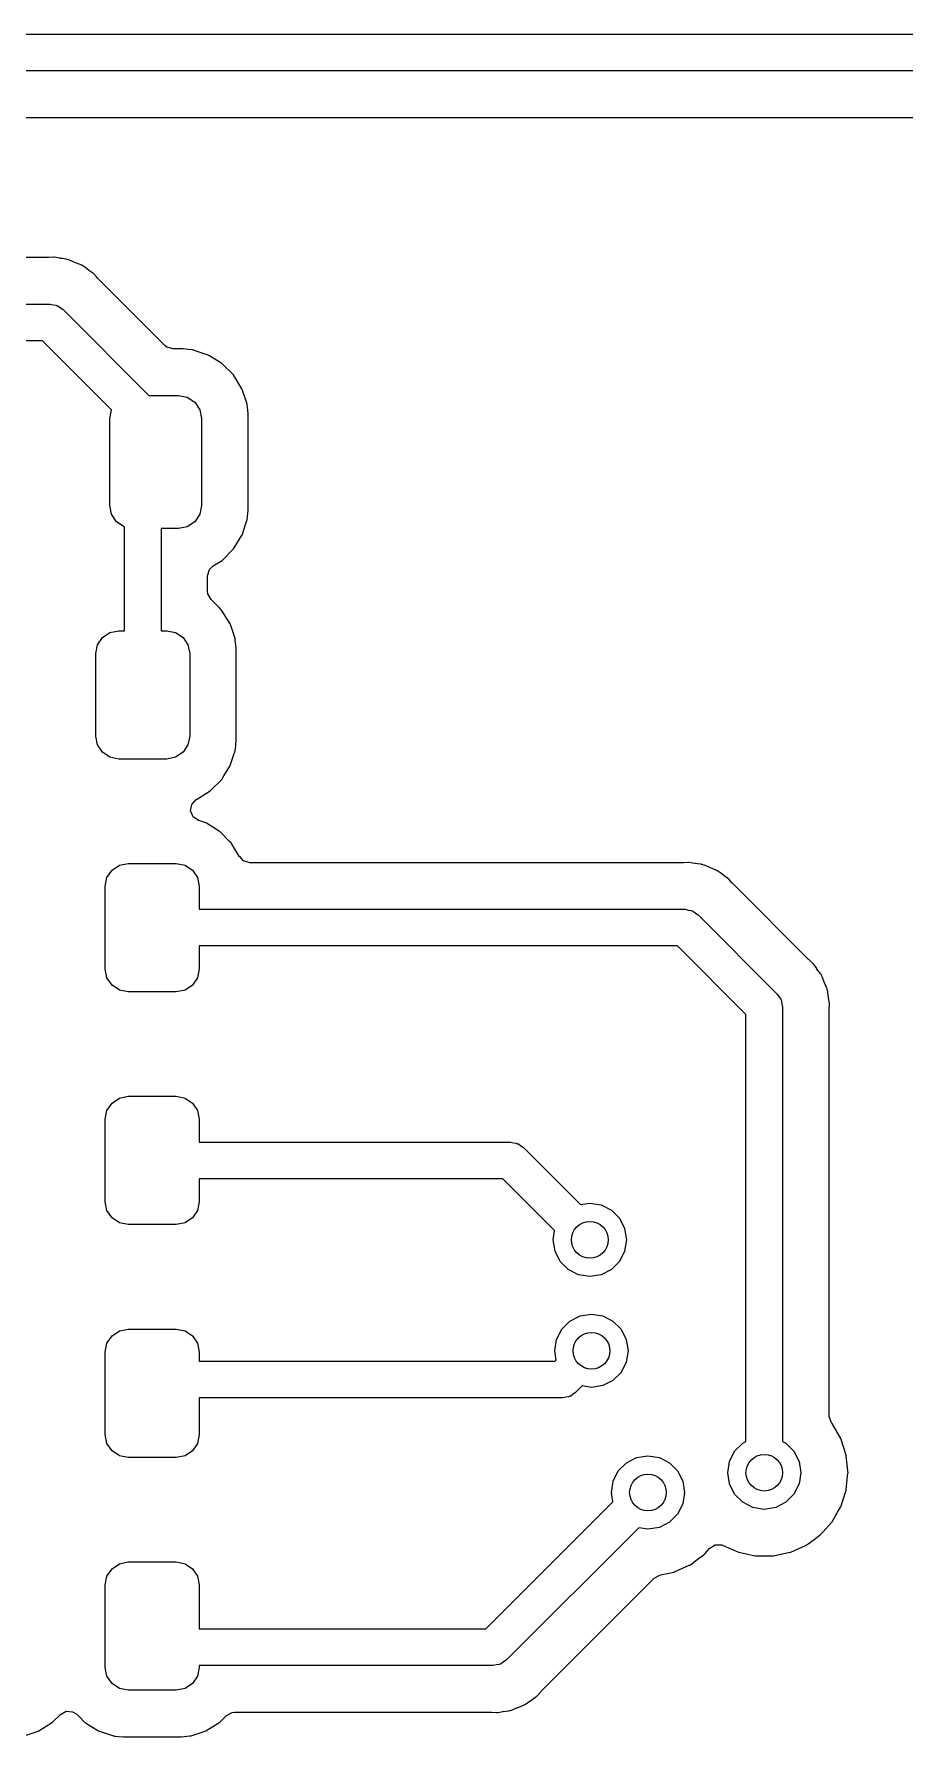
# Model space of a CAD drawing. Extents: x 61 to 228, y -146 to -45.
# Drawn here: x 193.96 to 203.47, y -63.84 to -45.27 of the extents above; entities that cross this region are included whole.
import ezdxf

# ---------------------------------------------------------------- set-up
doc = ezdxf.new("R2010")
doc.units = 0
doc.layers.add('BLACK', color=7, linetype='CONTINUOUS')

msp = doc.modelspace()

# ---------------------------------------------------------------- linework, layer by layer
at = {"layer": 'BLACK', "linetype": 'CONTINUOUS'}
for p, q in [((179.578, -45.266), (225.552, -45.266)), ((225.469, -45.666), (179.661, -45.666)), ((183.031, -46.1745), (225.206, -46.1745)), ((194.108, -47.7039), (192.688, -47.7039)), ((194.115, -47.7037), (194.108, -47.7039)), ((194.169, -47.7005), (194.115, -47.7037)), ((194.177, -47.7001), (194.169, -47.7005)), ((194.169, -47.7005), (194.169, -47.7005)), ((194.24, -47.7117), (194.177, -47.7001)), ((194.246, -47.7128), (194.24, -47.7117)), ((194.273, -47.7162), (194.246, -47.7128)), ((194.302, -47.7201), (194.273, -47.7162)), ((194.31, -47.7211), (194.302, -47.7201)), ((194.302, -47.7201), (194.302, -47.7201)), ((194.317, -47.7239), (194.31, -47.7211)), ((194.319, -47.7245), (194.317, -47.7239)), ((194.336, -47.7292), (194.319, -47.7245)), ((194.338, -47.73), (194.336, -47.7292)), ((194.346, -47.7314), (194.338, -47.73)), ((194.404, -47.7576), (194.346, -47.7314)), ((194.41, -47.7602), (194.404, -47.7576)), ((194.462, -47.7806), (194.41, -47.7602)), ((194.469, -47.7834), (194.462, -47.7806)), ((194.462, -47.7806), (194.462, -47.7806)), ((194.476, -47.7878), (194.469, -47.7834)), ((194.478, -47.789), (194.476, -47.7878)), ((194.493, -47.7974), (194.478, -47.789)), ((194.495, -47.7988), (194.493, -47.7974)), ((194.502, -47.8019), (194.495, -47.7988)), ((194.508, -47.8066), (194.502, -47.8019)), ((194.552, -47.8413), (194.508, -47.8066)), ((194.557, -47.8453), (194.552, -47.8413)), ((194.61, -47.882), (194.557, -47.8453)), ((194.639, -47.9155), (194.61, -47.882)), ((194.648, -47.9256), (194.639, -47.9155)), ((194.654, -47.9319), (194.648, -47.9256)), ((195.386, -48.6641), (194.654, -47.9319)), ((192.659, -48.2124), (194.133, -48.2124)), ((194.133, -48.2124), (194.165, -48.2199)), ((194.165, -48.2199), (194.198, -48.2236)), ((194.198, -48.2236), (194.208, -48.2298)), ((194.208, -48.2298), (194.219, -48.2323)), ((194.219, -48.2323), (194.245, -48.2532)), ((194.245, -48.2532), (194.274, -48.271)), ((194.274, -48.271), (195.212, -49.2095)), ((194.049, -48.6124), (192.742, -48.6124)), ((194.804, -49.3669), (194.049, -48.6124)), ((195.407, -48.681), (195.386, -48.6641)), ((195.475, -48.701), (195.407, -48.681)), ((195.586, -48.701), (195.475, -48.701)), ((195.64, -48.7066), (195.586, -48.701)), ((195.683, -48.711), (195.64, -48.7066)), ((195.69, -48.7117), (195.683, -48.711)), ((195.683, -48.711), (195.683, -48.711)), ((195.697, -48.7139), (195.69, -48.7117)), ((195.749, -48.7313), (195.697, -48.7139)), ((195.697, -48.7139), (195.697, -48.7139)), ((195.858, -48.7674), (195.749, -48.7313)), ((195.864, -48.7712), (195.858, -48.7674)), ((195.997, -48.8532), (195.864, -48.7712)), ((195.864, -48.7712), (195.864, -48.7712)), ((196.009, -48.8602), (195.997, -48.8532)), ((196.134, -48.9852), (196.009, -48.8602)), ((196.227, -49.1356), (196.134, -48.9852)), ((195.212, -49.2095), (195.535, -49.2095)), ((195.535, -49.2095), (195.631, -49.2285)), ((195.631, -49.2285), (195.712, -49.2827)), ((196.229, -49.1425), (196.227, -49.1356)), ((196.265, -49.2506), (196.229, -49.1425)), ((194.785, -49.4595), (194.804, -49.3669)), ((195.712, -49.2827), (195.766, -49.3638)), ((195.766, -49.3638), (195.785, -49.4595)), ((196.283, -49.3033), (196.265, -49.2506)), ((196.284, -49.3102), (196.283, -49.3033)), ((196.29, -49.3701), (196.284, -49.3102)), ((196.284, -49.3102), (196.284, -49.3102)), ((196.294, -49.4091), (196.29, -49.3701)), ((196.294, -50.4599), (196.294, -49.4091)), ((194.785, -50.4095), (194.785, -49.4595)), ((195.785, -49.4595), (195.785, -50.4095)), ((194.804, -50.5052), (194.785, -50.4095)), ((194.859, -50.5863), (194.804, -50.5052)), ((195.766, -50.5052), (195.712, -50.5863)), ((195.785, -50.4095), (195.766, -50.5052)), ((196.283, -50.5644), (196.294, -50.4599)), ((194.94, -50.6405), (194.859, -50.5863)), ((194.944, -50.6414), (194.94, -50.6405)), ((194.944, -51.7745), (194.944, -50.6414)), ((195.535, -50.6595), (195.344, -50.6595)), ((195.344, -50.6595), (195.344, -51.7745)), ((195.631, -50.6405), (195.535, -50.6595)), ((195.712, -50.5863), (195.631, -50.6405)), ((196.228, -50.7322), (196.269, -50.6059)), ((196.269, -50.6059), (196.281, -50.5709)), ((196.281, -50.5709), (196.283, -50.5644)), ((196.281, -50.5709), (196.281, -50.5709)), ((196.01, -51.008), (196.135, -50.8828)), ((196.135, -50.8828), (196.142, -50.8705)), ((196.142, -50.8705), (196.224, -50.7385)), ((196.224, -50.7385), (196.228, -50.7322)), ((196.224, -50.7385), (196.224, -50.7385)), ((195.873, -51.1071), (195.913, -51.0681)), ((195.913, -51.0681), (195.931, -51.0567)), ((195.931, -51.0567), (196.01, -51.008)), ((195.853, -51.1752), (195.873, -51.1071)), ((195.853, -51.3457), (195.853, -51.1752)), ((195.856, -51.3726), (195.853, -51.3457)), ((195.89, -51.4349), (195.856, -51.3726)), ((195.978, -51.5224), (195.89, -51.4349)), ((196.005, -51.5502), (195.978, -51.5224)), ((196.098, -51.7006), (196.005, -51.5502)), ((194.705, -51.8477), (194.786, -51.7935)), ((194.786, -51.7935), (194.882, -51.7745)), ((194.882, -51.7745), (194.944, -51.7745)), ((195.344, -51.7745), (195.407, -51.7745)), ((195.407, -51.7745), (195.503, -51.7935)), ((195.503, -51.7935), (195.584, -51.8477)), ((196.101, -51.7075), (196.098, -51.7006)), ((196.152, -51.8613), (196.101, -51.7075)), ((194.632, -52.0245), (194.651, -51.9288)), ((194.651, -51.9288), (194.705, -51.8477)), ((195.584, -51.8477), (195.638, -51.9288)), ((195.638, -51.9288), (195.657, -52.0245)), ((196.154, -51.8683), (196.152, -51.8613)), ((196.155, -51.8752), (196.154, -51.8683)), ((196.164, -51.9645), (196.155, -51.8752)), ((196.155, -51.8752), (196.155, -51.8752)), ((196.165, -51.9741), (196.164, -51.9645)), ((196.165, -52.9749), (196.165, -51.9741)), ((194.632, -52.9245), (194.632, -52.0245)), ((195.657, -52.0245), (195.657, -52.9245)), ((194.651, -53.0202), (194.632, -52.9245)), ((195.657, -52.9245), (195.638, -53.0202)), ((194.705, -53.1013), (194.651, -53.0202)), ((194.786, -53.1555), (194.705, -53.1013)), ((195.584, -53.1013), (195.503, -53.1555)), ((195.638, -53.0202), (195.584, -53.1013)), ((196.136, -53.135), (196.153, -53.0859)), ((196.153, -53.0859), (196.155, -53.0794)), ((196.153, -53.0859), (196.153, -53.0859)), ((196.155, -53.0794), (196.159, -53.0398)), ((196.159, -53.0398), (196.161, -53.0157)), ((196.161, -53.0157), (196.165, -52.9749)), ((194.882, -53.1745), (194.786, -53.1555)), ((195.407, -53.1745), (194.882, -53.1745)), ((195.503, -53.1555), (195.407, -53.1745)), ((196.031, -53.3574), (196.095, -53.2535)), ((196.095, -53.2535), (196.099, -53.2472)), ((196.095, -53.2535), (196.095, -53.2535)), ((196.099, -53.2472), (196.136, -53.135)), ((195.881, -53.523), (196.006, -53.3978)), ((196.006, -53.3978), (196.031, -53.3574)), ((195.666, -53.7394), (195.679, -53.6695)), ((195.679, -53.6695), (195.727, -53.6175)), ((195.727, -53.6175), (195.728, -53.6169)), ((195.728, -53.6169), (195.731, -53.616)), ((195.731, -53.616), (195.881, -53.523)), ((195.693, -53.805), (195.666, -53.7394)), ((195.752, -53.8454), (195.693, -53.805)), ((195.766, -53.85), (195.752, -53.8454)), ((195.833, -53.8724), (195.766, -53.85)), ((195.839, -53.8762), (195.833, -53.8724)), ((195.977, -53.9614), (195.839, -53.8762)), ((195.839, -53.8762), (195.839, -53.8762)), ((195.984, -53.9652), (195.977, -53.9614)), ((195.989, -53.9704), (195.984, -53.9652)), ((196.092, -54.0732), (195.989, -53.9704)), ((196.109, -54.0902), (196.092, -54.0732)), ((196.113, -54.0964), (196.109, -54.0902)), ((196.202, -54.2406), (196.113, -54.0964)), ((196.203, -54.2398), (196.202, -54.2406)), ((196.244, -54.286), (196.203, -54.2398)), ((194.754, -54.4688), (194.809, -54.3877)), ((194.809, -54.3877), (194.89, -54.3335)), ((194.89, -54.3335), (194.985, -54.3145)), ((194.985, -54.3145), (195.51, -54.3145)), ((195.51, -54.3145), (195.606, -54.3335)), ((195.606, -54.3335), (195.687, -54.3877)), ((195.687, -54.3877), (195.741, -54.4688)), ((196.312, -54.306), (196.244, -54.286)), ((201.04, -54.306), (196.312, -54.306)), ((201.047, -54.3058), (201.04, -54.306)), ((201.102, -54.3026), (201.047, -54.3058)), ((201.109, -54.3022), (201.102, -54.3026)), ((201.102, -54.3026), (201.102, -54.3026)), ((201.172, -54.3138), (201.109, -54.3022)), ((201.179, -54.3149), (201.172, -54.3138)), ((201.201, -54.3179), (201.179, -54.3149)), ((201.234, -54.3222), (201.201, -54.3179)), ((201.242, -54.3232), (201.234, -54.3222)), ((201.234, -54.3222), (201.234, -54.3222)), ((201.249, -54.326), (201.242, -54.3232)), ((201.252, -54.3266), (201.249, -54.326)), ((201.268, -54.3313), (201.252, -54.3266)), ((201.27, -54.3321), (201.268, -54.3313)), ((201.278, -54.3335), (201.27, -54.3321)), ((201.336, -54.3597), (201.278, -54.3335)), ((201.342, -54.3623), (201.336, -54.3597)), ((201.395, -54.3827), (201.342, -54.3623)), ((201.402, -54.3855), (201.395, -54.3827)), ((201.395, -54.3827), (201.395, -54.3827)), ((201.408, -54.3899), (201.402, -54.3855)), ((201.41, -54.3911), (201.408, -54.3899)), ((201.425, -54.3995), (201.41, -54.3911)), ((201.427, -54.4009), (201.425, -54.3995)), ((201.434, -54.404), (201.427, -54.4009)), ((201.44, -54.4087), (201.434, -54.404)), ((201.484, -54.4434), (201.44, -54.4087)), ((194.735, -54.5645), (194.754, -54.4688)), ((194.735, -55.4645), (194.735, -54.5645)), ((195.741, -54.4688), (195.76, -54.5645)), ((195.76, -54.5645), (195.76, -54.8145)), ((201.49, -54.4474), (201.484, -54.4434)), ((201.542, -54.4841), (201.49, -54.4474)), ((201.565, -54.5109), (201.542, -54.4841)), ((201.58, -54.5277), (201.565, -54.5109)), ((201.586, -54.534), (201.58, -54.5277)), ((202.414, -55.3616), (201.586, -54.534)), ((195.76, -54.8145), (201.065, -54.8145)), ((201.065, -54.8145), (201.097, -54.822)), ((201.097, -54.822), (201.131, -54.8257)), ((201.131, -54.8257), (201.14, -54.8319)), ((201.14, -54.8319), (201.152, -54.8344)), ((201.152, -54.8344), (201.178, -54.8553)), ((201.178, -54.8553), (201.206, -54.8731)), ((201.206, -54.8731), (202.072, -55.7388)), ((200.982, -55.2145), (195.76, -55.2145)), ((195.76, -55.2145), (195.76, -55.4645)), ((201.73, -55.9628), (200.982, -55.2145)), ((194.754, -55.5602), (194.735, -55.4645)), ((195.76, -55.4645), (195.741, -55.5602)), ((202.419, -55.3666), (202.414, -55.3616)), ((202.465, -55.408), (202.419, -55.3666)), ((202.47, -55.4143), (202.465, -55.408)), ((202.502, -55.4607), (202.47, -55.4143)), ((202.47, -55.4143), (202.47, -55.4143)), ((202.505, -55.466), (202.502, -55.4607)), ((202.54, -55.5107), (202.505, -55.466)), ((202.544, -55.5167), (202.54, -55.5107)), ((202.54, -55.5107), (202.54, -55.5107)), ((202.547, -55.5237), (202.544, -55.5167)), ((202.549, -55.5259), (202.547, -55.5237)), ((202.557, -55.5407), (202.549, -55.5259)), ((202.558, -55.5431), (202.557, -55.5407)), ((202.562, -55.5493), (202.558, -55.5431)), ((194.809, -55.6413), (194.754, -55.5602)), ((194.89, -55.6955), (194.809, -55.6413)), ((194.985, -55.7145), (194.89, -55.6955)), ((195.51, -55.7145), (194.985, -55.7145)), ((195.606, -55.6955), (195.51, -55.7145)), ((195.687, -55.6413), (195.606, -55.6955)), ((195.741, -55.5602), (195.687, -55.6413)), ((202.565, -55.5565), (202.562, -55.5493)), ((202.585, -55.6091), (202.565, -55.5565)), ((202.565, -55.5565), (202.565, -55.5565)), ((202.588, -55.6152), (202.585, -55.6091)), ((202.61, -55.6668), (202.588, -55.6152)), ((202.613, -55.6737), (202.61, -55.6668)), ((202.615, -55.6812), (202.613, -55.6737)), ((202.615, -55.6837), (202.615, -55.6812)), ((202.62, -55.7), (202.615, -55.6837)), ((202.62, -55.7027), (202.62, -55.7)), ((202.623, -55.7098), (202.62, -55.7027)), ((202.625, -55.7257), (202.623, -55.7098)), ((202.631, -55.7732), (202.625, -55.7257)), ((202.072, -55.7388), (202.089, -55.7671)), ((202.089, -55.7671), (202.11, -55.7933)), ((202.11, -55.7933), (202.113, -55.8045)), ((202.113, -55.8045), (202.119, -55.8142)), ((202.119, -55.8142), (202.123, -55.8474)), ((202.123, -55.8474), (202.13, -55.88)), ((202.13, -55.88), (202.13, -60.6185)), ((202.632, -55.7797), (202.631, -55.7732)), ((202.643, -55.8426), (202.632, -55.7797)), ((202.638, -55.9089), (202.639, -55.9004)), ((202.638, -60.3413), (202.638, -55.9089)), ((202.639, -55.9004), (202.642, -55.8502)), ((202.642, -55.8502), (202.643, -55.8426)), ((202.642, -55.8502), (202.642, -55.8502)), ((201.73, -60.6185), (201.73, -55.9628)), ((194.735, -57.1045), (194.754, -57.0088)), ((194.754, -57.0088), (194.809, -56.9277)), ((194.809, -56.9277), (194.89, -56.8735)), ((194.89, -56.8735), (194.985, -56.8545)), ((194.985, -56.8545), (195.51, -56.8545)), ((195.51, -56.8545), (195.606, -56.8735)), ((195.606, -56.8735), (195.687, -56.9277)), ((195.687, -56.9277), (195.741, -57.0088)), ((195.741, -57.0088), (195.76, -57.1045)), ((194.735, -58.0045), (194.735, -57.1045)), ((195.76, -57.1045), (195.76, -57.3545)), ((195.76, -57.3545), (199.16, -57.3545)), ((199.16, -57.3545), (199.192, -57.362)), ((199.192, -57.362), (199.226, -57.3657)), ((199.226, -57.3657), (199.235, -57.3719)), ((199.235, -57.3719), (199.247, -57.3744)), ((199.247, -57.3744), (199.273, -57.3953)), ((199.273, -57.3953), (199.301, -57.4131)), ((199.301, -57.4131), (199.924, -58.036)), ((199.077, -57.7545), (195.76, -57.7545)), ((195.76, -57.7545), (195.76, -58.0045)), ((199.641, -58.3189), (199.077, -57.7545)), ((194.754, -58.1002), (194.735, -58.0045)), ((194.809, -58.1813), (194.754, -58.1002)), ((195.741, -58.1002), (195.687, -58.1813)), ((195.76, -58.0045), (195.741, -58.1002)), ((199.924, -58.036), (200.025, -58.02)), ((200.025, -58.02), (200.149, -58.0396)), ((200.149, -58.0396), (200.26, -58.0964)), ((200.26, -58.0964), (200.349, -58.1849)), ((194.89, -58.2355), (194.809, -58.1813)), ((194.985, -58.2545), (194.89, -58.2355)), ((195.51, -58.2545), (194.985, -58.2545)), ((195.606, -58.2355), (195.51, -58.2545)), ((195.687, -58.1813), (195.606, -58.2355)), ((199.625, -58.42), (199.641, -58.3189)), ((200.349, -58.1849), (200.405, -58.2964)), ((200.405, -58.2964), (200.425, -58.42)), ((199.645, -58.5436), (199.625, -58.42)), ((200.425, -58.42), (200.405, -58.5436)), ((199.701, -58.6551), (199.645, -58.5436)), ((199.79, -58.7436), (199.701, -58.6551)), ((200.349, -58.6551), (200.26, -58.7436)), ((200.405, -58.5436), (200.349, -58.6551)), ((199.901, -58.8004), (199.79, -58.7436)), ((200.025, -58.82), (199.901, -58.8004)), ((200.149, -58.8004), (200.025, -58.82)), ((200.26, -58.7436), (200.149, -58.8004)), ((199.808, -59.3068), (199.919, -59.25)), ((199.919, -59.25), (200.043, -59.2304)), ((200.043, -59.2304), (200.166, -59.25)), ((200.166, -59.25), (200.278, -59.3068)), ((194.809, -59.4677), (194.89, -59.4135)), ((194.89, -59.4135), (194.985, -59.3945)), ((194.985, -59.3945), (195.51, -59.3945)), ((195.51, -59.3945), (195.606, -59.4135)), ((195.606, -59.4135), (195.687, -59.4677)), ((199.662, -59.5068), (199.719, -59.3953)), ((199.719, -59.3953), (199.808, -59.3068)), ((200.278, -59.3068), (200.366, -59.3953)), ((200.366, -59.3953), (200.423, -59.5068)), ((194.735, -59.6445), (194.754, -59.5488)), ((194.754, -59.5488), (194.809, -59.4677)), ((195.687, -59.4677), (195.741, -59.5488)), ((195.741, -59.5488), (195.76, -59.6445)), ((199.643, -59.6304), (199.662, -59.5068)), ((199.659, -59.7315), (199.643, -59.6304)), ((200.423, -59.5068), (200.443, -59.6304)), ((200.443, -59.6304), (200.423, -59.754)), ((194.735, -60.5445), (194.735, -59.6445)), ((195.76, -59.6445), (195.76, -59.744)), ((195.76, -59.744), (199.646, -59.744)), ((199.646, -59.744), (199.659, -59.7315)), ((200.423, -59.754), (200.366, -59.8655)), ((200.278, -59.954), (200.166, -60.0108)), ((200.366, -59.8655), (200.278, -59.954)), ((199.729, -60.144), (195.76, -60.144)), ((195.76, -60.144), (195.76, -60.5445)), ((199.762, -60.1366), (199.729, -60.144)), ((199.795, -60.1329), (199.762, -60.1366)), ((199.805, -60.1268), (199.795, -60.1329)), ((199.816, -60.1242), (199.805, -60.1268)), ((199.842, -60.1034), (199.816, -60.1242)), ((199.87, -60.0857), (199.842, -60.1034)), ((199.942, -60.0144), (199.87, -60.0857)), ((200.043, -60.0304), (199.942, -60.0144)), ((200.166, -60.0108), (200.043, -60.0304)), ((202.639, -60.3484), (202.638, -60.3413)), ((202.663, -60.4153), (202.639, -60.3484)), ((194.754, -60.6402), (194.735, -60.5445)), ((195.76, -60.5445), (195.741, -60.6402)), ((202.665, -60.4181), (202.663, -60.4153)), ((202.669, -60.4231), (202.665, -60.4181)), ((202.765, -60.5884), (202.669, -60.4231)), ((194.809, -60.7213), (194.754, -60.6402)), ((194.89, -60.7755), (194.809, -60.7213)), ((195.687, -60.7213), (195.606, -60.7755)), ((195.741, -60.6402), (195.687, -60.7213)), ((201.55, -60.8364), (201.606, -60.7249)), ((201.606, -60.7249), (201.695, -60.6364)), ((201.695, -60.6364), (201.73, -60.6185)), ((202.13, -60.6185), (202.165, -60.6364)), ((202.165, -60.6364), (202.254, -60.7249)), ((202.254, -60.7249), (202.31, -60.8364)), ((202.824, -60.7701), (202.765, -60.5884)), ((194.985, -60.7945), (194.89, -60.7755)), ((195.51, -60.7945), (194.985, -60.7945)), ((195.606, -60.7755), (195.51, -60.7945)), ((200.336, -60.9414), (200.425, -60.8529)), ((200.425, -60.8529), (200.536, -60.7961)), ((200.536, -60.7961), (200.66, -60.7765)), ((200.66, -60.7765), (200.784, -60.7961)), ((200.784, -60.7961), (200.895, -60.8529)), ((200.895, -60.8529), (200.984, -60.9414)), ((201.53, -60.96), (201.55, -60.8364)), ((202.31, -60.8364), (202.33, -60.96)), ((202.824, -60.7766), (202.824, -60.7701)), ((202.841, -60.9396), (202.824, -60.7766)), ((202.824, -60.7766), (202.824, -60.7766)), ((200.26, -61.1765), (200.28, -61.0529)), ((200.28, -61.0529), (200.336, -60.9414)), ((200.984, -60.9414), (201.04, -61.0529)), ((201.04, -61.0529), (201.06, -61.1765)), ((201.55, -61.0836), (201.53, -60.96)), ((201.606, -61.1951), (201.55, -61.0836)), ((202.31, -61.0836), (202.254, -61.1951)), ((202.33, -60.96), (202.31, -61.0836)), ((202.824, -61.143), (202.843, -60.9666)), ((202.844, -60.96), (202.841, -60.9396)), ((202.843, -60.9666), (202.844, -60.96)), ((198.889, -62.665), (200.276, -61.2776)), ((200.276, -61.2776), (200.26, -61.1765)), ((201.04, -61.3001), (200.984, -61.4116)), ((201.06, -61.1765), (201.04, -61.3001)), ((201.695, -61.2836), (201.606, -61.1951)), ((201.806, -61.3404), (201.695, -61.2836)), ((202.165, -61.2836), (202.054, -61.3404)), ((202.254, -61.1951), (202.165, -61.2836)), ((202.765, -61.3316), (202.824, -61.1499)), ((202.824, -61.1499), (202.824, -61.143)), ((200.984, -61.4116), (200.895, -61.5001)), ((201.93, -61.36), (201.806, -61.3404)), ((202.054, -61.3404), (201.93, -61.36)), ((202.669, -61.4969), (202.73, -61.3915)), ((202.73, -61.3915), (202.761, -61.3373)), ((202.761, -61.3373), (202.765, -61.3316)), ((202.761, -61.3373), (202.761, -61.3373)), ((200.559, -61.5605), (199.113, -63.0067)), ((200.66, -61.5765), (200.559, -61.5605)), ((200.784, -61.5569), (200.66, -61.5765)), ((200.895, -61.5001), (200.784, -61.5569)), ((202.473, -61.6882), (202.541, -61.6389)), ((202.541, -61.6389), (202.571, -61.6059)), ((202.571, -61.6059), (202.665, -61.5019)), ((202.665, -61.5019), (202.669, -61.4969)), ((202.665, -61.5019), (202.665, -61.5019)), ((201.213, -61.8979), (201.271, -61.8554)), ((201.271, -61.8554), (201.279, -61.8471)), ((201.279, -61.8471), (201.333, -61.7871)), ((201.333, -61.7871), (201.335, -61.7848)), ((201.335, -61.7848), (201.395, -61.7475)), ((201.395, -61.7475), (201.466, -61.7489)), ((201.466, -61.7489), (201.48, -61.754)), ((201.48, -61.754), (201.573, -61.7955)), ((201.573, -61.7955), (201.64, -61.8252)), ((201.64, -61.8252), (201.648, -61.8288)), ((201.648, -61.8288), (201.734, -61.8471)), ((201.734, -61.8471), (201.828, -61.8671)), ((202.032, -61.8671), (202.126, -61.8471)), ((202.126, -61.8471), (202.212, -61.8288)), ((202.212, -61.8288), (202.218, -61.8261)), ((202.218, -61.8261), (202.381, -61.7538)), ((202.381, -61.7538), (202.387, -61.7511)), ((202.381, -61.7538), (202.381, -61.7538)), ((202.387, -61.7511), (202.407, -61.7366)), ((202.407, -61.7366), (202.473, -61.6882)), ((194.754, -62.0888), (194.809, -62.0077)), ((194.809, -62.0077), (194.89, -61.9535)), ((194.89, -61.9535), (194.985, -61.9345)), ((194.985, -61.9345), (195.51, -61.9345)), ((195.51, -61.9345), (195.606, -61.9535)), ((195.606, -61.9535), (195.687, -62.0077)), ((195.687, -62.0077), (195.741, -62.0888)), ((200.816, -62.0721), (200.942, -62.0453)), ((200.942, -62.0453), (200.957, -62.0388)), ((200.957, -62.0388), (201.111, -61.9703)), ((201.111, -61.9703), (201.117, -61.9676)), ((201.111, -61.9703), (201.111, -61.9703)), ((201.117, -61.9676), (201.141, -61.9497)), ((201.141, -61.9497), (201.213, -61.8979)), ((201.828, -61.8671), (201.828, -61.8671)), ((201.828, -61.8671), (201.835, -61.8685)), ((201.835, -61.8685), (202.025, -61.8685)), ((202.025, -61.8685), (202.032, -61.8671)), ((202.032, -61.8671), (202.032, -61.8671)), ((194.735, -62.1845), (194.754, -62.0888)), ((194.735, -63.0845), (194.735, -62.1845)), ((195.741, -62.0888), (195.76, -62.1845)), ((195.76, -62.1845), (195.76, -62.665)), ((199.49, -63.3486), (200.727, -62.1119)), ((200.727, -62.1119), (200.789, -62.0778)), ((200.789, -62.0778), (200.816, -62.0721)), ((195.76, -62.665), (198.889, -62.665)), ((194.754, -63.1802), (194.735, -63.0845)), ((195.76, -63.0845), (195.741, -63.1802)), ((198.971, -63.065), (195.76, -63.065)), ((195.76, -63.065), (195.76, -63.0845)), ((199.004, -63.0576), (198.971, -63.065)), ((199.037, -63.0539), (199.004, -63.0576)), ((199.047, -63.0478), (199.037, -63.0539)), ((199.058, -63.0452), (199.047, -63.0478)), ((199.084, -63.0244), (199.058, -63.0452)), ((199.113, -63.0067), (199.084, -63.0244)), ((194.809, -63.2613), (194.754, -63.1802)), ((194.89, -63.3155), (194.809, -63.2613)), ((194.985, -63.3345), (194.89, -63.3155)), ((195.51, -63.3345), (194.985, -63.3345)), ((195.606, -63.3155), (195.51, -63.3345)), ((195.687, -63.2613), (195.606, -63.3155)), ((195.741, -63.1802), (195.687, -63.2613)), ((199.178, -63.5482), (199.236, -63.5226)), ((199.236, -63.5226), (199.242, -63.5201)), ((199.242, -63.5201), (199.295, -63.5002)), ((199.295, -63.5002), (199.302, -63.4975)), ((199.295, -63.5002), (199.295, -63.5002)), ((199.302, -63.4975), (199.308, -63.4932)), ((199.308, -63.4932), (199.311, -63.4919)), ((199.311, -63.4919), (199.326, -63.4837)), ((199.326, -63.4837), (199.328, -63.4824)), ((199.328, -63.4824), (199.335, -63.4793)), ((199.335, -63.4793), (199.386, -63.4404)), ((199.386, -63.4404), (199.391, -63.4365)), ((199.391, -63.4365), (199.437, -63.4047)), ((199.437, -63.4047), (199.443, -63.4004)), ((199.437, -63.4047), (199.437, -63.4047)), ((199.443, -63.4004), (199.45, -63.3932)), ((199.45, -63.3932), (199.485, -63.3538)), ((199.485, -63.3538), (199.49, -63.3486)), ((194.009, -63.776), (194.16, -63.683)), ((194.16, -63.683), (194.246, -63.5964)), ((194.246, -63.5964), (194.308, -63.5623)), ((194.308, -63.5623), (194.379, -63.5673)), ((194.379, -63.5673), (194.424, -63.5962)), ((194.424, -63.5962), (194.445, -63.6173)), ((194.445, -63.6173), (194.512, -63.6838)), ((194.512, -63.6838), (194.518, -63.6876)), ((194.518, -63.6876), (194.518, -63.6876)), ((194.518, -63.6876), (194.655, -63.7722)), ((195.834, -63.776), (195.985, -63.683)), ((195.985, -63.683), (196.014, -63.6532)), ((196.014, -63.6532), (196.057, -63.6105)), ((196.057, -63.6105), (196.119, -63.5764)), ((196.119, -63.5764), (196.146, -63.5735)), ((196.146, -63.5735), (198.943, -63.5735)), ((198.943, -63.5735), (198.951, -63.5738)), ((198.951, -63.5738), (199.001, -63.5772)), ((199.001, -63.5772), (199.001, -63.5772)), ((199.001, -63.5772), (199.009, -63.5777)), ((199.009, -63.5777), (199.016, -63.5764)), ((199.016, -63.5764), (199.043, -63.5718)), ((199.016, -63.5764), (199.016, -63.5764)), ((199.043, -63.5718), (199.072, -63.5667)), ((199.072, -63.5667), (199.078, -63.5658)), ((199.078, -63.5658), (199.142, -63.5581)), ((199.142, -63.5581), (199.149, -63.5554)), ((199.149, -63.5554), (199.151, -63.5548)), ((199.151, -63.5548), (199.168, -63.5503)), ((199.168, -63.5503), (199.17, -63.5495)), ((199.17, -63.5495), (199.178, -63.5482)), ((193.848, -63.8298), (193.98, -63.7858)), ((193.98, -63.7858), (194.009, -63.776)), ((194.655, -63.7722), (194.663, -63.7766)), ((194.663, -63.7766), (194.695, -63.7873)), ((194.695, -63.7873), (194.824, -63.8301)), ((194.824, -63.8301), (194.824, -63.8301)), ((194.824, -63.8301), (194.831, -63.8323)), ((194.831, -63.8323), (194.837, -63.833)), ((194.837, -63.833), (194.837, -63.833)), ((194.837, -63.833), (194.88, -63.8374)), ((194.88, -63.8374), (194.935, -63.843)), ((194.935, -63.843), (195.561, -63.843)), ((195.561, -63.843), (195.564, -63.8427)), ((195.564, -63.8427), (195.66, -63.8327)), ((195.564, -63.8427), (195.564, -63.8427)), ((195.66, -63.8327), (195.667, -63.832)), ((195.66, -63.8327), (195.66, -63.8327)), ((195.667, -63.832), (195.673, -63.8298)), ((195.673, -63.8298), (195.805, -63.7858)), ((195.673, -63.8298), (195.673, -63.8298)), ((195.805, -63.7858), (195.834, -63.776))]:
    msp.add_line(p, q, dxfattribs=at)
at = {"layer": 'BLACK'}
for centre in [(200.025, -58.42), (200.043, -59.6304), (201.93, -60.96), (200.66, -61.1765)]:
    msp.add_circle(centre, 0.2, dxfattribs=at)

doc.saveas('drawing.dxf')
